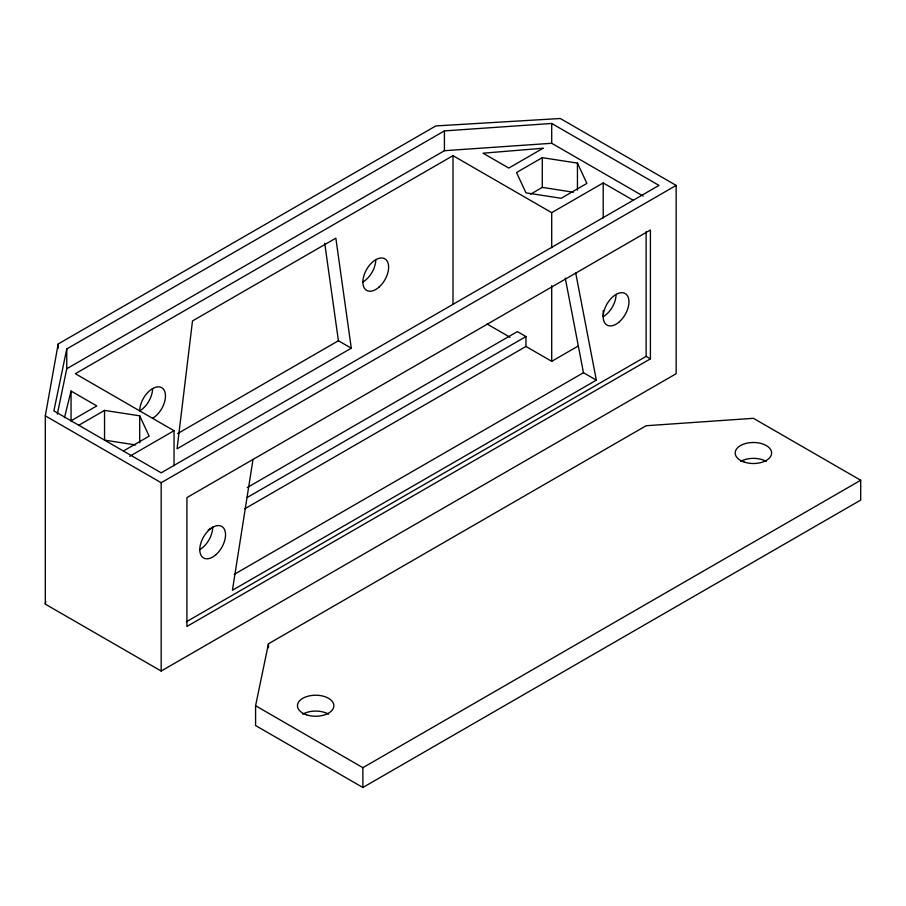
<?xml version="1.0" encoding="UTF-8"?>
<svg xmlns="http://www.w3.org/2000/svg" width="906" height="906" viewBox="0 0 906 906"><rect width="100%" height="100%" fill="white"/><g stroke="black" fill="none" stroke-linecap="round" stroke-linejoin="round"><path stroke-width="1.36" d="M253.012 459.444L232.412 590.27L596.341 380.158L575.74 273.114M45.3 415.831L58.177 343.974L435.831 125.934L560.293 118.505L676.159 185.402L676.159 373.714L161.177 671.04L45.3 604.143L45.3 415.831L161.177 482.728L676.159 185.402M45.3 604.143L45.798 601.38M66.761 348.935L53.884 410.882L161.177 472.819L658.99 185.402L551.709 123.465L444.416 130.894L66.761 348.935L66.761 368.753L57.316 414.178M255.583 705.729L268.459 643.781L646.125 425.741L753.407 418.312L860.7 480.259L860.7 500.078L362.876 787.495L255.583 725.547L255.583 705.729L362.876 767.676L860.7 480.259M64.451 417.734L71.053 391.052L96.795 405.922L70.759 420.962M66.761 368.753L444.416 150.713L551.709 143.284L643.147 196.081M633.385 200.351L603.203 182.933L551.709 212.661L453 155.673L75.345 373.714L174.043 430.701L174.043 465.763M78.788 425.254L104.541 410.395L139.717 415.831L149.139 436.137L123.386 451.007M542.286 157.667L516.533 172.525L525.956 192.842L561.131 198.278L586.884 183.408L577.45 163.103L542.286 157.667L542.286 187.395L530.576 194.156M129.739 456.284L174.043 430.701M177.576 433.623L338.572 340.667M351.29 348.198L177.055 448.787L192.502 320.939L335.843 238.176L351.29 348.198L338.414 340.758L324.722 243.284M247.27 487.541L517.371 331.596L525.956 336.545L525.956 346.454L244.846 508.753M247.293 497.428L525.956 336.545M208.187 529.919L213.08 527.099M525.956 346.454L551.709 361.324L578.051 346.115M234.246 574.347L583.464 372.717L596.341 380.158M186.296 621.844L646.125 356.375L650.417 358.844L650.417 229.999L186.919 497.598L186.919 626.442L650.417 358.844M542.286 187.395L573.396 192.208M135.651 444.937L104.541 440.123L104.541 410.395M487.009 323.974L510.089 337.292M565.242 278.029L583.464 372.717M646.125 231.732L646.125 356.375M603.203 182.933L603.203 217.995M603.203 310.554L603.203 316.16M577.45 163.103L577.45 190.135M551.709 123.465L551.709 143.284M551.709 212.661L551.709 247.723M551.709 285.594L551.709 361.324M453 155.673L453 304.337M444.416 130.894L444.416 150.713M362.876 767.676L362.876 787.495M268.459 643.781L268.459 647.745M161.177 482.728L161.177 671.04M139.717 415.831L139.717 442.864M71.053 391.052L71.053 420.509M58.177 343.974L58.177 348.198M212.672 527.326A18.211 10.51 -60 0 1 199.796 549.636M616.08 294.427A18.211 10.51 -60 0 1 603.203 316.726M375.752 259.739A18.211 10.51 -60 0 1 362.876 282.038M152.593 388.583A18.211 10.51 -60 0 1 139.717 410.882A18.211 10.51 -60 0 1 152.593 388.583A18.211 10.51 -60 0 1 165.47 396.013A18.211 10.51 -60 0 1 152.593 418.312M302.797 714.155A18.211 10.51 0 0 1 328.55 714.155M740.53 461.426A18.211 10.51 0 0 1 766.283 461.426M543.124 148.244L508.787 168.063L483.045 153.193L543.124 148.244M216.002 554.631A18.211 10.51 -60 0 0 221.777 526.431A18.211 10.51 -60 0 0 200.237 545.525A18.211 10.51 -60 0 0 216.002 554.631M619.41 321.732A18.211 10.51 -60 0 0 625.185 293.521A18.211 10.51 -60 0 0 603.645 312.627A18.211 10.51 -60 0 0 619.41 321.732M379.082 287.043A18.211 10.51 -60 0 0 384.857 258.833A18.211 10.51 -60 0 0 363.317 277.938A18.211 10.51 -60 0 0 379.082 287.043M306.568 714.834A18.211 10.51 0 0 0 333.872 705.729A18.211 10.51 0 0 0 306.568 696.623A18.211 10.51 0 0 0 306.568 714.834M744.302 462.105A18.211 10.51 0 0 0 771.618 453A18.211 10.51 0 0 0 744.302 443.895A18.211 10.51 0 0 0 744.302 462.105"/></g></svg>
